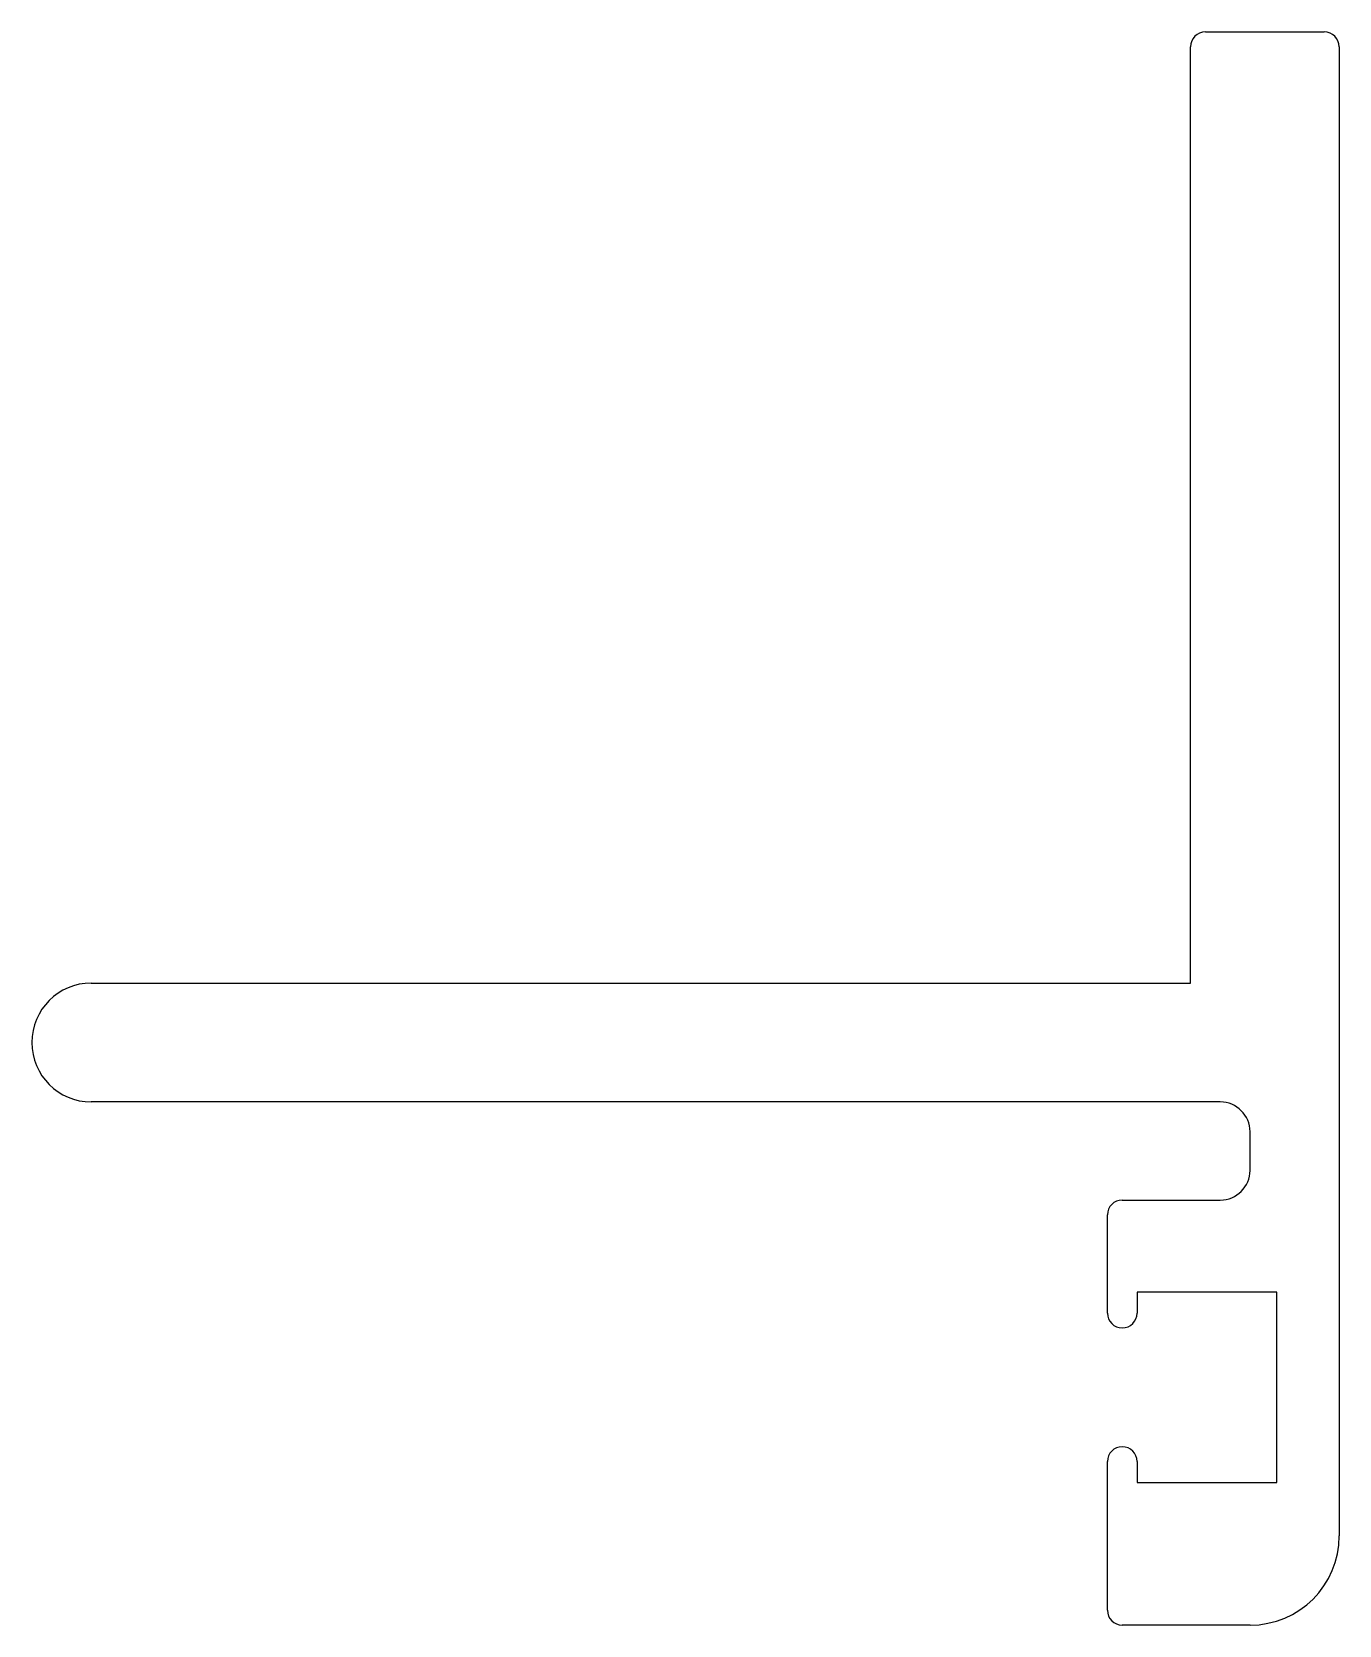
# Model space of a CAD drawing. Extents: x 393.8 to 437.8, y 492.7 to 546.3.
import ezdxf

# ---------------------------------------------------------------- set-up
doc = ezdxf.new("R2010")
doc.units = 0
doc.layers.add('ÜST-PROFIL', color=5, linetype='CONTINUOUS')

msp = doc.modelspace()

# ---------------------------------------------------------------- linework, layer by layer
at = {"layer": 'ÜST-PROFIL', "color": 0}
for p, q in [((433.265, 546.325), (437.265, 546.325)), ((432.765, 514.325), (432.765, 545.825)), ((437.765, 545.825), (437.765, 495.725)), ((395.765, 514.325), (432.765, 514.325)), ((433.765, 510.325), (395.765, 510.325)), ((434.765, 508.025), (434.765, 509.325)), ((429.965, 503.225), (429.965, 506.525)), ((430.465, 507.025), (433.765, 507.025)), ((435.665, 503.925), (430.965, 503.925)), ((430.965, 503.925), (430.965, 503.225)), ((435.665, 497.525), (435.665, 503.925)), ((429.965, 493.225), (429.965, 498.225)), ((430.965, 498.225), (430.965, 497.525)), ((430.965, 497.525), (435.665, 497.525)), ((434.765, 492.725), (430.465, 492.725))]:
    msp.add_line(p, q, dxfattribs=at)
for centre, radius, start, end in [((433.265, 545.825), 0.5, 90, 180), ((437.265, 545.825), 0.5, 0, 90), ((395.765, 512.325), 2, 90, 270), ((433.765, 509.325), 1, 0, 90), ((433.765, 508.025), 1, 270, 0), ((430.465, 506.525), 0.5, 90, 180), ((430.465, 503.225), 0.5, 180, 0), ((430.465, 498.225), 0.5, 0, 180), ((434.765, 495.725), 3, 270, 360), ((430.465, 493.225), 0.5, 180, 270)]:
    msp.add_arc(centre, radius, start, end, dxfattribs=at)

doc.saveas('drawing.dxf')
